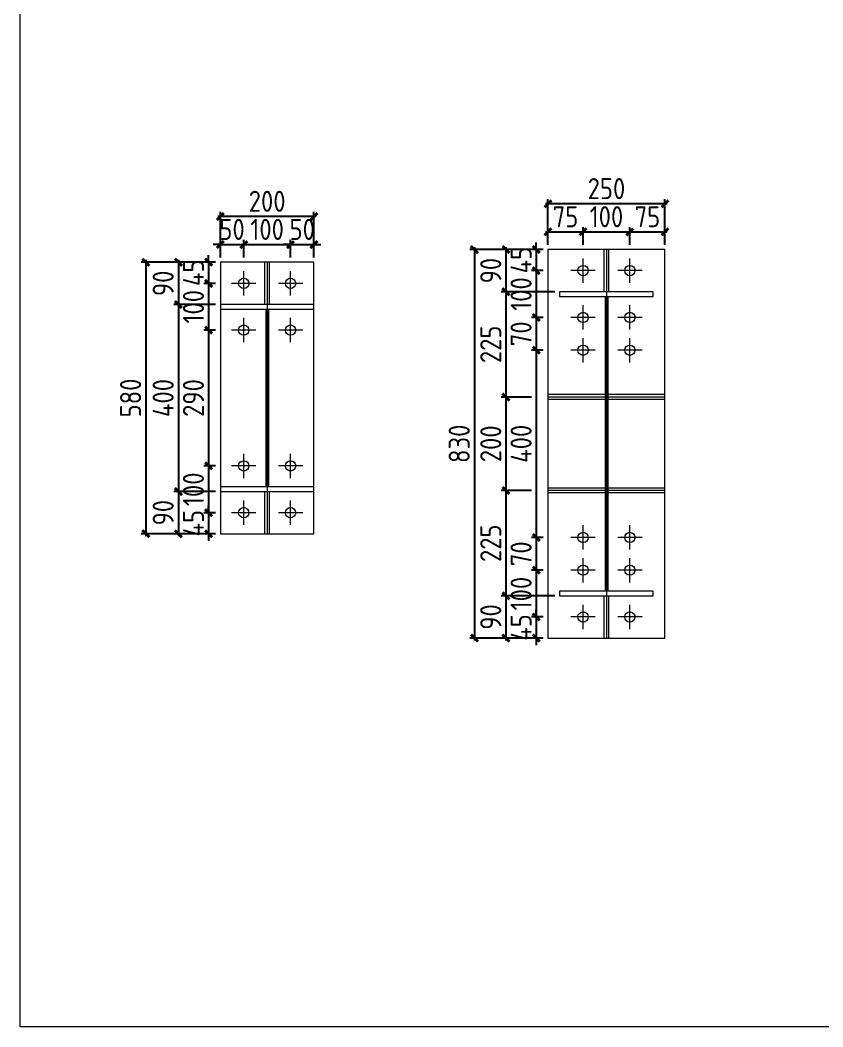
# Model space of a CAD drawing. Extents: x 485428 to 797698, y 56414 to 211814.
# Drawn here: x 733738 to 737168, y 113114 to 117416 of the extents above; entities that cross this region are included whole.
import ezdxf

# ---------------------------------------------------------------- set-up
doc = ezdxf.new("R2010")
doc.units = 0
doc.header["$LTSCALE"] = 1000
doc.header["$MEASUREMENT"] = 0
doc.styles.get("Standard").update_dxf_attribs({"font": 'gbenor.shx', "bigfont": 'gbcbig.shx'})
doc.dimstyles.get("Standard").update_dxf_attribs({"dimscale": 100, "dimtxt": 2, "dimasz": 0.4, "dimexe": 0.5, "dimexo": 1, "dimgap": 0.5, "dimtad": 1, "dimdec": 0, "dimzin": 0, "dimdsep": 46, "dimtxsty": 'Standard', "dimblk": 'ARCHTICK', "dimcen": 0.09, "dimadec": 0, "dimazin": 0, "dimtfac": 1, "dimtdec": 0, "dimtix": 1, "dimtmove": 2, "dimatfit": 3, "dimfxl": 1, "dimtolj": 1, "dimtzin": 0, "dimarcsym": 0})

# ---------------------------------------------------------------- blocks, each defined once
blk = doc.blocks.new('_ArchTick')
at = {"color": 0, "linetype": 'ByBlock', "const_width": 0.4}
blk.add_lwpolyline([(-0.5, -0.5), (0.5, 0.5)], dxfattribs=at)
blk = doc.blocks.new('*D2078')
at = {"color": 3, "lineweight": -2}
for p, q in [((734593.6, 116456.9), (734563.6, 116456.9)), ((734593.6, 116401.4), (734593.6, 116476.9)), ((734593.6, 116456.9), (734693.6, 116456.9)), ((734693.6, 116401.4), (734693.6, 116476.9)), ((734693.6, 116456.9), (734723.6, 116456.9))]:
    blk.add_line(p, q, dxfattribs=at)
at = {"layer": 'Defpoints', "color": 0}
for p in [(734693.6, 116456.9), (734593.6, 116381.4), (734693.6, 116381.4)]:
    blk.add_point(p, dxfattribs=at)
at = {"color": 3, "lineweight": -2, "xscale": 30, "yscale": 30, "zscale": 30}
blk.add_blockref('_ArchTick', (734593.6, 116456.9), dxfattribs=at)
at = {"color": 3, "lineweight": -2, "xscale": 30, "yscale": 30, "zscale": 30, "rotation": 180}
blk.add_blockref('_ArchTick', (734693.6, 116456.9), dxfattribs=at)
at = {"color": 0, "lineweight": 15, "insert": (734643.6, 116521.9), "char_height": 90, "attachment_point": 5}
blk.add_mtext('\\A1;50', dxfattribs=at)
blk = doc.blocks.new('*D2056')
at = {"color": 3, "lineweight": -2}
for p, q in [((734683.6, 116456.9), (734903.6, 116456.9)), ((734693.6, 116401.4), (734693.6, 116476.9)), ((734893.6, 116401.4), (734893.6, 116476.9))]:
    blk.add_line(p, q, dxfattribs=at)
at = {"layer": 'Defpoints', "color": 0}
for p in [(734893.6, 116456.9), (734693.6, 116381.4), (734893.6, 116381.4)]:
    blk.add_point(p, dxfattribs=at)
at = {"color": 3, "lineweight": -2, "xscale": 30, "yscale": 30, "zscale": 30, "rotation": 180}
blk.add_blockref('_ArchTick', (734693.6, 116456.9), dxfattribs=at)
at = {"color": 3, "lineweight": -2, "xscale": 30, "yscale": 30, "zscale": 30}
blk.add_blockref('_ArchTick', (734893.6, 116456.9), dxfattribs=at)
at = {"color": 0, "lineweight": 15, "insert": (734793.6, 116521.9), "char_height": 90, "attachment_point": 5}
blk.add_mtext('\\A1;100', dxfattribs=at)
blk = doc.blocks.new('*D2079')
at = {"color": 3, "lineweight": -2}
for p, q in [((734893.6, 116456.9), (734863.6, 116456.9)), ((734893.6, 116401.4), (734893.6, 116476.9)), ((734893.6, 116456.9), (734993.6, 116456.9)), ((734993.6, 116401.4), (734993.6, 116476.9)), ((734993.6, 116456.9), (735023.6, 116456.9))]:
    blk.add_line(p, q, dxfattribs=at)
at = {"layer": 'Defpoints', "color": 0}
for p in [(734993.6, 116456.9), (734893.6, 116381.4), (734993.6, 116381.4)]:
    blk.add_point(p, dxfattribs=at)
at = {"color": 3, "lineweight": -2, "xscale": 30, "yscale": 30, "zscale": 30}
blk.add_blockref('_ArchTick', (734893.6, 116456.9), dxfattribs=at)
at = {"color": 3, "lineweight": -2, "xscale": 30, "yscale": 30, "zscale": 30, "rotation": 180}
blk.add_blockref('_ArchTick', (734993.6, 116456.9), dxfattribs=at)
at = {"color": 0, "lineweight": 15, "insert": (734943.6, 116521.9), "char_height": 90, "attachment_point": 5}
blk.add_mtext('\\A1;50', dxfattribs=at)
blk = doc.blocks.new('*D2057')
at = {"color": 3, "lineweight": -2}
for p, q in [((734573.6, 116381.4), (734523.7, 116381.4)), ((734543.7, 116381.4), (734543.7, 116411.4)), ((734543.7, 116381.4), (734543.7, 116291.4)), ((734573.6, 116291.4), (734523.7, 116291.4)), ((734543.7, 116291.4), (734543.7, 116261.4))]:
    blk.add_line(p, q, dxfattribs=at)
at = {"layer": 'Defpoints', "color": 0}
for p in [(734593.6, 116381.4), (734543.7, 116291.4), (734593.6, 116291.4)]:
    blk.add_point(p, dxfattribs=at)
at = {"color": 3, "lineweight": -2, "xscale": 30, "yscale": 30, "zscale": 30}
for p, rotation in [((734543.7, 116381.4), 270), ((734543.7, 116291.4), 90)]:
    blk.add_blockref('_ArchTick', p, dxfattribs=dict(at, rotation=rotation))
at = {"color": 0, "lineweight": 15, "insert": (734478.7, 116336.4), "char_height": 90, "attachment_point": 5, "rotation": 90}
blk.add_mtext('\\A1;45', dxfattribs=at)
blk = doc.blocks.new('*D2058')
at = {"color": 3, "lineweight": -2}
for p, q in [((734573.6, 116291.4), (734523.7, 116291.4)), ((734543.7, 116301.4), (734543.7, 116081.4)), ((734573.6, 116091.4), (734523.7, 116091.4))]:
    blk.add_line(p, q, dxfattribs=at)
at = {"layer": 'Defpoints', "color": 0}
for p in [(734593.6, 116291.4), (734543.7, 116091.4), (734593.6, 116091.4)]:
    blk.add_point(p, dxfattribs=at)
at = {"color": 3, "lineweight": -2, "xscale": 30, "yscale": 30, "zscale": 30}
for p, rotation in [((734543.7, 116291.4), 90), ((734543.7, 116091.4), 270)]:
    blk.add_blockref('_ArchTick', p, dxfattribs=dict(at, rotation=rotation))
at = {"color": 0, "lineweight": 15, "insert": (734478.7, 116191.4), "char_height": 90, "attachment_point": 5, "rotation": 90}
blk.add_mtext('\\A1;100', dxfattribs=at)
blk = doc.blocks.new('*D2059')
at = {"color": 3, "lineweight": -2}
for p, q in [((734573.6, 116091.4), (734523.7, 116091.4)), ((734543.7, 116101.4), (734543.7, 115501.4)), ((734573.6, 115511.4), (734523.7, 115511.4))]:
    blk.add_line(p, q, dxfattribs=at)
at = {"layer": 'Defpoints', "color": 0}
for p in [(734593.6, 116091.4), (734543.7, 115511.4), (734593.6, 115511.4)]:
    blk.add_point(p, dxfattribs=at)
at = {"color": 3, "lineweight": -2, "xscale": 30, "yscale": 30, "zscale": 30}
for p, rotation in [((734543.7, 116091.4), 90), ((734543.7, 115511.4), 270)]:
    blk.add_blockref('_ArchTick', p, dxfattribs=dict(at, rotation=rotation))
at = {"color": 0, "lineweight": 15, "insert": (734478.7, 115801.4), "char_height": 90, "attachment_point": 5, "rotation": 90}
blk.add_mtext('\\A1;290', dxfattribs=at)
blk = doc.blocks.new('*D2060')
at = {"color": 3, "lineweight": -2}
for p, q in [((734573.6, 115511.4), (734523.7, 115511.4)), ((734543.7, 115521.4), (734543.7, 115301.4)), ((734573.6, 115311.4), (734523.7, 115311.4))]:
    blk.add_line(p, q, dxfattribs=at)
at = {"layer": 'Defpoints', "color": 0}
for p in [(734593.6, 115511.4), (734543.7, 115311.4), (734593.6, 115311.4)]:
    blk.add_point(p, dxfattribs=at)
at = {"color": 3, "lineweight": -2, "xscale": 30, "yscale": 30, "zscale": 30}
for p, rotation in [((734543.7, 115511.4), 90), ((734543.7, 115311.4), 270)]:
    blk.add_blockref('_ArchTick', p, dxfattribs=dict(at, rotation=rotation))
at = {"color": 0, "lineweight": 15, "insert": (734478.7, 115411.4), "char_height": 90, "attachment_point": 5, "rotation": 90}
blk.add_mtext('\\A1;100', dxfattribs=at)
blk = doc.blocks.new('*D2061')
at = {"color": 3, "lineweight": -2}
for p, q in [((734543.7, 115311.4), (734543.7, 115341.4)), ((734573.6, 115311.4), (734523.7, 115311.4)), ((734543.7, 115311.4), (734543.7, 115221.4)), ((734573.6, 115221.4), (734523.7, 115221.4)), ((734543.7, 115221.4), (734543.7, 115191.4))]:
    blk.add_line(p, q, dxfattribs=at)
at = {"layer": 'Defpoints', "color": 0}
for p in [(734593.6, 115311.4), (734543.7, 115221.4), (734593.6, 115221.4)]:
    blk.add_point(p, dxfattribs=at)
at = {"color": 3, "lineweight": -2, "xscale": 30, "yscale": 30, "zscale": 30}
for p, rotation in [((734543.7, 115311.4), 270), ((734543.7, 115221.4), 90)]:
    blk.add_blockref('_ArchTick', p, dxfattribs=dict(at, rotation=rotation))
at = {"color": 0, "lineweight": 15, "insert": (734478.7, 115266.4), "char_height": 90, "attachment_point": 5, "rotation": 90}
blk.add_mtext('\\A1;45', dxfattribs=at)
blk = doc.blocks.new('*D2080')
at = {"color": 3, "lineweight": -2}
for p, q in [((734573.6, 116381.4), (734394.3, 116381.4)), ((734414.3, 116391.4), (734414.3, 116191.4)), ((734573.6, 116201.4), (734394.3, 116201.4))]:
    blk.add_line(p, q, dxfattribs=at)
at = {"layer": 'Defpoints', "color": 0}
for p in [(734593.6, 116381.4), (734414.3, 116201.4), (734593.6, 116201.4)]:
    blk.add_point(p, dxfattribs=at)
at = {"color": 3, "lineweight": -2, "xscale": 30, "yscale": 30, "zscale": 30}
for p, rotation in [((734414.3, 116381.4), 90), ((734414.3, 116201.4), 270)]:
    blk.add_blockref('_ArchTick', p, dxfattribs=dict(at, rotation=rotation))
at = {"color": 0, "lineweight": 15, "insert": (734349.3, 116291.4), "char_height": 90, "attachment_point": 5, "rotation": 90}
blk.add_mtext('\\A1;90', dxfattribs=at)
blk = doc.blocks.new('*D2081')
at = {"color": 3, "lineweight": -2}
for p, q in [((734573.6, 116201.4), (734394.3, 116201.4)), ((734414.3, 116211.4), (734414.3, 115391.4)), ((734573.6, 115401.4), (734394.3, 115401.4))]:
    blk.add_line(p, q, dxfattribs=at)
at = {"layer": 'Defpoints', "color": 0}
for p in [(734593.6, 116201.4), (734414.3, 115401.4), (734593.6, 115401.4)]:
    blk.add_point(p, dxfattribs=at)
at = {"color": 3, "lineweight": -2, "xscale": 30, "yscale": 30, "zscale": 30}
for p, rotation in [((734414.3, 116201.4), 90), ((734414.3, 115401.4), 270)]:
    blk.add_blockref('_ArchTick', p, dxfattribs=dict(at, rotation=rotation))
at = {"color": 0, "lineweight": 15, "insert": (734349.3, 115801.4), "char_height": 90, "attachment_point": 5, "rotation": 90}
blk.add_mtext('\\A1;400', dxfattribs=at)
blk = doc.blocks.new('*D2082')
at = {"color": 3, "lineweight": -2}
for p, q in [((734573.6, 115401.4), (734394.3, 115401.4)), ((734414.3, 115411.4), (734414.3, 115211.4)), ((734573.6, 115221.4), (734394.3, 115221.4))]:
    blk.add_line(p, q, dxfattribs=at)
at = {"layer": 'Defpoints', "color": 0}
for p in [(734593.6, 115401.4), (734414.3, 115221.4), (734593.6, 115221.4)]:
    blk.add_point(p, dxfattribs=at)
at = {"color": 3, "lineweight": -2, "xscale": 30, "yscale": 30, "zscale": 30}
for p, rotation in [((734414.3, 115401.4), 90), ((734414.3, 115221.4), 270)]:
    blk.add_blockref('_ArchTick', p, dxfattribs=dict(at, rotation=rotation))
at = {"color": 0, "lineweight": 15, "insert": (734349.3, 115311.4), "char_height": 90, "attachment_point": 5, "rotation": 90}
blk.add_mtext('\\A1;90', dxfattribs=at)
blk = doc.blocks.new('*D2083')
at = {"color": 3, "lineweight": -2}
for p, q in [((734573.6, 116381.4), (734255.1, 116381.4)), ((734275.1, 116391.4), (734275.1, 115211.4)), ((734573.6, 115221.4), (734255.1, 115221.4))]:
    blk.add_line(p, q, dxfattribs=at)
at = {"layer": 'Defpoints', "color": 0}
for p in [(734593.6, 116381.4), (734275.1, 115221.4), (734593.6, 115221.4)]:
    blk.add_point(p, dxfattribs=at)
at = {"color": 3, "lineweight": -2, "xscale": 30, "yscale": 30, "zscale": 30}
for p, rotation in [((734275.1, 116381.4), 90), ((734275.1, 115221.4), 270)]:
    blk.add_blockref('_ArchTick', p, dxfattribs=dict(at, rotation=rotation))
at = {"color": 0, "lineweight": 15, "insert": (734210.1, 115801.4), "char_height": 90, "attachment_point": 5, "rotation": 90}
blk.add_mtext('\\A1;580', dxfattribs=at)
blk = doc.blocks.new('*D2084')
at = {"color": 3, "lineweight": -2}
for p, q in [((734593.6, 116401.4), (734593.6, 116597)), ((734993.6, 116401.4), (734993.6, 116597)), ((735003.6, 116577), (734583.6, 116577))]:
    blk.add_line(p, q, dxfattribs=at)
at = {"layer": 'Defpoints', "color": 0}
for p in [(734593.6, 116577), (734593.6, 116381.4), (734993.6, 116381.4)]:
    blk.add_point(p, dxfattribs=at)
at = {"color": 3, "lineweight": -2, "xscale": 30, "yscale": 30, "zscale": 30, "rotation": 180}
blk.add_blockref('_ArchTick', (734593.6, 116577), dxfattribs=at)
at = {"color": 3, "lineweight": -2, "xscale": 30, "yscale": 30, "zscale": 30}
blk.add_blockref('_ArchTick', (734993.6, 116577), dxfattribs=at)
at = {"color": 0, "lineweight": 15, "insert": (734793.6, 116642), "char_height": 90, "attachment_point": 5}
blk.add_mtext('\\A1;200', dxfattribs=at)
blk = doc.blocks.new('*D2085')
at = {"color": 3, "lineweight": -2}
for p, q in [((735983.6, 116511.2), (736153.6, 116511.2)), ((735993.6, 116455.7), (735993.6, 116531.2)), ((736143.6, 116455.7), (736143.6, 116531.2))]:
    blk.add_line(p, q, dxfattribs=at)
at = {"layer": 'Defpoints', "color": 0}
for p in [(736143.6, 116511.2), (735993.6, 116435.7), (736143.6, 116435.7)]:
    blk.add_point(p, dxfattribs=at)
at = {"color": 3, "lineweight": -2, "xscale": 30, "yscale": 30, "zscale": 30, "rotation": 180}
blk.add_blockref('_ArchTick', (735993.6, 116511.2), dxfattribs=at)
at = {"color": 3, "lineweight": -2, "xscale": 30, "yscale": 30, "zscale": 30}
blk.add_blockref('_ArchTick', (736143.6, 116511.2), dxfattribs=at)
at = {"color": 0, "lineweight": 15, "insert": (736068.6, 116576.2), "char_height": 90, "attachment_point": 5}
blk.add_mtext('\\A1;75', dxfattribs=at)
blk = doc.blocks.new('*D2062')
at = {"color": 3, "lineweight": -2}
for p, q in [((736133.6, 116511.2), (736353.6, 116511.2)), ((736143.6, 116455.7), (736143.6, 116531.2)), ((736343.6, 116455.7), (736343.6, 116531.2))]:
    blk.add_line(p, q, dxfattribs=at)
at = {"layer": 'Defpoints', "color": 0}
for p in [(736343.6, 116511.2), (736143.6, 116435.7), (736343.6, 116435.7)]:
    blk.add_point(p, dxfattribs=at)
at = {"color": 3, "lineweight": -2, "xscale": 30, "yscale": 30, "zscale": 30, "rotation": 180}
blk.add_blockref('_ArchTick', (736143.6, 116511.2), dxfattribs=at)
at = {"color": 3, "lineweight": -2, "xscale": 30, "yscale": 30, "zscale": 30}
blk.add_blockref('_ArchTick', (736343.6, 116511.2), dxfattribs=at)
at = {"color": 0, "lineweight": 15, "insert": (736243.6, 116576.2), "char_height": 90, "attachment_point": 5}
blk.add_mtext('\\A1;100', dxfattribs=at)
blk = doc.blocks.new('*D2086')
at = {"color": 3, "lineweight": -2}
for p, q in [((736333.6, 116511.2), (736503.6, 116511.2)), ((736343.6, 116455.7), (736343.6, 116531.2)), ((736493.6, 116455.7), (736493.6, 116531.2))]:
    blk.add_line(p, q, dxfattribs=at)
at = {"layer": 'Defpoints', "color": 0}
for p in [(736493.6, 116511.2), (736343.6, 116435.7), (736493.6, 116435.7)]:
    blk.add_point(p, dxfattribs=at)
at = {"color": 3, "lineweight": -2, "xscale": 30, "yscale": 30, "zscale": 30, "rotation": 180}
blk.add_blockref('_ArchTick', (736343.6, 116511.2), dxfattribs=at)
at = {"color": 3, "lineweight": -2, "xscale": 30, "yscale": 30, "zscale": 30}
blk.add_blockref('_ArchTick', (736493.6, 116511.2), dxfattribs=at)
at = {"color": 0, "lineweight": 15, "insert": (736418.6, 116576.2), "char_height": 90, "attachment_point": 5}
blk.add_mtext('\\A1;75', dxfattribs=at)
blk = doc.blocks.new('*D2063')
at = {"color": 3, "lineweight": -2}
for p, q in [((735943.7, 116435.7), (735943.7, 116465.7)), ((735973.6, 116435.7), (735923.7, 116435.7)), ((735943.7, 116435.7), (735943.7, 116345.7)), ((735973.6, 116345.7), (735923.7, 116345.7)), ((735943.7, 116345.7), (735943.7, 116315.7))]:
    blk.add_line(p, q, dxfattribs=at)
at = {"layer": 'Defpoints', "color": 0}
for p in [(735993.6, 116435.7), (735943.7, 116345.7), (735993.6, 116345.7)]:
    blk.add_point(p, dxfattribs=at)
at = {"color": 3, "lineweight": -2, "xscale": 30, "yscale": 30, "zscale": 30}
for p, rotation in [((735943.7, 116435.7), 270), ((735943.7, 116345.7), 90)]:
    blk.add_blockref('_ArchTick', p, dxfattribs=dict(at, rotation=rotation))
at = {"color": 0, "lineweight": 15, "insert": (735878.7, 116390.7), "char_height": 90, "attachment_point": 5, "rotation": 90}
blk.add_mtext('\\A1;45', dxfattribs=at)
blk = doc.blocks.new('*D2064')
at = {"color": 3, "lineweight": -2}
for p, q in [((735973.6, 116345.7), (735923.7, 116345.7)), ((735943.7, 116355.7), (735943.7, 116135.7)), ((735973.6, 116145.7), (735923.7, 116145.7))]:
    blk.add_line(p, q, dxfattribs=at)
at = {"layer": 'Defpoints', "color": 0}
for p in [(735993.6, 116345.7), (735943.7, 116145.7), (735993.6, 116145.7)]:
    blk.add_point(p, dxfattribs=at)
at = {"color": 3, "lineweight": -2, "xscale": 30, "yscale": 30, "zscale": 30}
for p, rotation in [((735943.7, 116345.7), 90), ((735943.7, 116145.7), 270)]:
    blk.add_blockref('_ArchTick', p, dxfattribs=dict(at, rotation=rotation))
at = {"color": 0, "lineweight": 15, "insert": (735878.7, 116245.7), "char_height": 90, "attachment_point": 5, "rotation": 90}
blk.add_mtext('\\A1;100', dxfattribs=at)
blk = doc.blocks.new('*D2065')
at = {"color": 3, "lineweight": -2}
for p, q in [((735943.7, 116155.7), (735943.7, 115995.7)), ((735973.6, 116145.7), (735923.7, 116145.7)), ((735973.6, 116005.7), (735923.7, 116005.7))]:
    blk.add_line(p, q, dxfattribs=at)
at = {"layer": 'Defpoints', "color": 0}
for p in [(735993.6, 116145.7), (735943.7, 116005.7), (735993.6, 116005.7)]:
    blk.add_point(p, dxfattribs=at)
at = {"color": 3, "lineweight": -2, "xscale": 30, "yscale": 30, "zscale": 30}
for p, rotation in [((735943.7, 116145.7), 90), ((735943.7, 116005.7), 270)]:
    blk.add_blockref('_ArchTick', p, dxfattribs=dict(at, rotation=rotation))
at = {"color": 0, "lineweight": 15, "insert": (735878.7, 116075.7), "char_height": 90, "attachment_point": 5, "rotation": 90}
blk.add_mtext('\\A1;70', dxfattribs=at)
blk = doc.blocks.new('*D2066')
at = {"color": 3, "lineweight": -2}
for p, q in [((735973.6, 116005.7), (735923.7, 116005.7)), ((735943.7, 116015.7), (735943.7, 115195.7)), ((735973.6, 115205.7), (735923.7, 115205.7))]:
    blk.add_line(p, q, dxfattribs=at)
at = {"layer": 'Defpoints', "color": 0}
for p in [(735993.6, 116005.7), (735943.7, 115205.7), (735993.6, 115205.7)]:
    blk.add_point(p, dxfattribs=at)
at = {"color": 3, "lineweight": -2, "xscale": 30, "yscale": 30, "zscale": 30}
for p, rotation in [((735943.7, 116005.7), 90), ((735943.7, 115205.7), 270)]:
    blk.add_blockref('_ArchTick', p, dxfattribs=dict(at, rotation=rotation))
at = {"color": 0, "lineweight": 15, "insert": (735878.7, 115605.7), "char_height": 90, "attachment_point": 5, "rotation": 90}
blk.add_mtext('\\A1;400', dxfattribs=at)
blk = doc.blocks.new('*D2067')
at = {"color": 3, "lineweight": -2}
for p, q in [((735943.7, 115215.7), (735943.7, 115055.7)), ((735973.6, 115205.7), (735923.7, 115205.7)), ((735973.6, 115065.7), (735923.7, 115065.7))]:
    blk.add_line(p, q, dxfattribs=at)
at = {"layer": 'Defpoints', "color": 0}
for p in [(735993.6, 115205.7), (735943.7, 115065.7), (735993.6, 115065.7)]:
    blk.add_point(p, dxfattribs=at)
at = {"color": 3, "lineweight": -2, "xscale": 30, "yscale": 30, "zscale": 30}
for p, rotation in [((735943.7, 115205.7), 90), ((735943.7, 115065.7), 270)]:
    blk.add_blockref('_ArchTick', p, dxfattribs=dict(at, rotation=rotation))
at = {"color": 0, "lineweight": 15, "insert": (735878.7, 115135.7), "char_height": 90, "attachment_point": 5, "rotation": 90}
blk.add_mtext('\\A1;70', dxfattribs=at)
blk = doc.blocks.new('*D2068')
at = {"color": 3, "lineweight": -2}
for p, q in [((735973.6, 115065.7), (735923.7, 115065.7)), ((735943.7, 115075.7), (735943.7, 114855.7)), ((735973.6, 114865.7), (735923.7, 114865.7))]:
    blk.add_line(p, q, dxfattribs=at)
at = {"layer": 'Defpoints', "color": 0}
for p in [(735993.6, 115065.7), (735943.7, 114865.7), (735993.6, 114865.7)]:
    blk.add_point(p, dxfattribs=at)
at = {"color": 3, "lineweight": -2, "xscale": 30, "yscale": 30, "zscale": 30}
for p, rotation in [((735943.7, 115065.7), 90), ((735943.7, 114865.7), 270)]:
    blk.add_blockref('_ArchTick', p, dxfattribs=dict(at, rotation=rotation))
at = {"color": 0, "lineweight": 15, "insert": (735878.7, 114965.7), "char_height": 90, "attachment_point": 5, "rotation": 90}
blk.add_mtext('\\A1;100', dxfattribs=at)
blk = doc.blocks.new('*D2087')
at = {"color": 3, "lineweight": -2}
for p, q in [((735973.6, 114865.7), (735923.7, 114865.7)), ((735943.7, 114865.7), (735943.7, 114895.7)), ((735943.7, 114865.7), (735943.7, 114775.7)), ((735973.6, 114775.7), (735923.7, 114775.7)), ((735943.7, 114775.7), (735943.7, 114745.7))]:
    blk.add_line(p, q, dxfattribs=at)
at = {"layer": 'Defpoints', "color": 0}
for p in [(735993.6, 114865.7), (735943.7, 114775.7), (735993.6, 114775.7)]:
    blk.add_point(p, dxfattribs=at)
at = {"color": 3, "lineweight": -2, "xscale": 30, "yscale": 30, "zscale": 30}
for p, rotation in [((735943.7, 114865.7), 270), ((735943.7, 114775.7), 90)]:
    blk.add_blockref('_ArchTick', p, dxfattribs=dict(at, rotation=rotation))
at = {"color": 0, "lineweight": 15, "insert": (735878.7, 114820.7), "char_height": 90, "attachment_point": 5, "rotation": 90}
blk.add_mtext('\\A1;45', dxfattribs=at)
blk = doc.blocks.new('*D2088')
at = {"color": 3, "lineweight": -2}
for p, q in [((735973.6, 116435.7), (735794.2, 116435.7)), ((735814.2, 116445.7), (735814.2, 116245.7)), ((736023.6, 116255.7), (735794.2, 116255.7))]:
    blk.add_line(p, q, dxfattribs=at)
at = {"layer": 'Defpoints', "color": 0}
for p in [(735993.6, 116435.7), (735814.2, 116255.7), (736043.6, 116255.7)]:
    blk.add_point(p, dxfattribs=at)
at = {"color": 3, "lineweight": -2, "xscale": 30, "yscale": 30, "zscale": 30}
for p, rotation in [((735814.2, 116435.7), 90), ((735814.2, 116255.7), 270)]:
    blk.add_blockref('_ArchTick', p, dxfattribs=dict(at, rotation=rotation))
at = {"color": 0, "lineweight": 15, "insert": (735749.2, 116345.7), "char_height": 90, "attachment_point": 5, "rotation": 90}
blk.add_mtext('\\A1;90', dxfattribs=at)
blk = doc.blocks.new('*D2089')
at = {"color": 3, "lineweight": -2}
for p, q in [((736023.6, 116255.7), (735794.2, 116255.7)), ((735814.2, 116265.7), (735814.2, 115795.7)), ((735923.7, 115805.7), (735794.2, 115805.7))]:
    blk.add_line(p, q, dxfattribs=at)
at = {"layer": 'Defpoints', "color": 0}
for p in [(736043.6, 116255.7), (735814.2, 115805.7), (735943.7, 115805.7)]:
    blk.add_point(p, dxfattribs=at)
at = {"color": 3, "lineweight": -2, "xscale": 30, "yscale": 30, "zscale": 30}
for p, rotation in [((735814.2, 116255.7), 90), ((735814.2, 115805.7), 270)]:
    blk.add_blockref('_ArchTick', p, dxfattribs=dict(at, rotation=rotation))
at = {"color": 0, "lineweight": 15, "insert": (735749.2, 116030.7), "char_height": 90, "attachment_point": 5, "rotation": 90}
blk.add_mtext('\\A1;225', dxfattribs=at)
blk = doc.blocks.new('*D2069')
at = {"color": 3, "lineweight": -2}
for p, q in [((735814.2, 115815.7), (735814.2, 115395.7)), ((735923.7, 115805.7), (735794.2, 115805.7)), ((735923.7, 115405.7), (735794.2, 115405.7))]:
    blk.add_line(p, q, dxfattribs=at)
at = {"layer": 'Defpoints', "color": 0}
for p in [(735943.7, 115805.7), (735814.2, 115405.7), (735943.7, 115405.7)]:
    blk.add_point(p, dxfattribs=at)
at = {"color": 3, "lineweight": -2, "xscale": 30, "yscale": 30, "zscale": 30}
for p, rotation in [((735814.2, 115805.7), 90), ((735814.2, 115405.7), 270)]:
    blk.add_blockref('_ArchTick', p, dxfattribs=dict(at, rotation=rotation))
at = {"color": 0, "lineweight": 15, "insert": (735749.2, 115605.7), "char_height": 90, "attachment_point": 5, "rotation": 90}
blk.add_mtext('\\A1;200', dxfattribs=at)
blk = doc.blocks.new('*D2090')
at = {"color": 3, "lineweight": -2}
for p, q in [((735923.7, 115405.7), (735794.2, 115405.7)), ((735814.2, 115415.7), (735814.2, 114945.7)), ((736023.6, 114955.7), (735794.2, 114955.7))]:
    blk.add_line(p, q, dxfattribs=at)
at = {"layer": 'Defpoints', "color": 0}
for p in [(735943.7, 115405.7), (735814.2, 114955.7), (736043.6, 114955.7)]:
    blk.add_point(p, dxfattribs=at)
at = {"color": 3, "lineweight": -2, "xscale": 30, "yscale": 30, "zscale": 30}
for p, rotation in [((735814.2, 115405.7), 90), ((735814.2, 114955.7), 270)]:
    blk.add_blockref('_ArchTick', p, dxfattribs=dict(at, rotation=rotation))
at = {"color": 0, "lineweight": 15, "insert": (735749.2, 115180.7), "char_height": 90, "attachment_point": 5, "rotation": 90}
blk.add_mtext('\\A1;225', dxfattribs=at)
blk = doc.blocks.new('*D2091')
at = {"color": 3, "lineweight": -2}
for p, q in [((736023.6, 114955.7), (735794.2, 114955.7)), ((735814.2, 114965.7), (735814.2, 114765.7)), ((735973.6, 114775.7), (735794.2, 114775.7))]:
    blk.add_line(p, q, dxfattribs=at)
at = {"layer": 'Defpoints', "color": 0}
for p in [(736043.6, 114955.7), (735814.2, 114775.7), (735993.6, 114775.7)]:
    blk.add_point(p, dxfattribs=at)
at = {"color": 3, "lineweight": -2, "xscale": 30, "yscale": 30, "zscale": 30}
for p, rotation in [((735814.2, 114955.7), 90), ((735814.2, 114775.7), 270)]:
    blk.add_blockref('_ArchTick', p, dxfattribs=dict(at, rotation=rotation))
at = {"color": 0, "lineweight": 15, "insert": (735749.2, 114865.7), "char_height": 90, "attachment_point": 5, "rotation": 90}
blk.add_mtext('\\A1;90', dxfattribs=at)
blk = doc.blocks.new('*D2092')
at = {"color": 3, "lineweight": -2}
for p, q in [((735973.6, 116435.7), (735659.4, 116435.7)), ((735679.4, 116445.7), (735679.4, 114765.7)), ((735973.6, 114775.7), (735659.4, 114775.7))]:
    blk.add_line(p, q, dxfattribs=at)
at = {"layer": 'Defpoints', "color": 0}
for p in [(735993.6, 116435.7), (735679.4, 114775.7), (735993.6, 114775.7)]:
    blk.add_point(p, dxfattribs=at)
at = {"color": 3, "lineweight": -2, "xscale": 30, "yscale": 30, "zscale": 30}
for p, rotation in [((735679.4, 116435.7), 90), ((735679.4, 114775.7), 270)]:
    blk.add_blockref('_ArchTick', p, dxfattribs=dict(at, rotation=rotation))
at = {"color": 0, "lineweight": 15, "insert": (735614.4, 115605.7), "char_height": 90, "attachment_point": 5, "rotation": 90}
blk.add_mtext('\\A1;830', dxfattribs=at)
blk = doc.blocks.new('*D2093')
at = {"color": 3, "lineweight": -2}
for p, q in [((736503.6, 116631.2), (735983.6, 116631.2)), ((735993.6, 116455.7), (735993.6, 116651.2)), ((736493.6, 116455.7), (736493.6, 116651.2))]:
    blk.add_line(p, q, dxfattribs=at)
at = {"layer": 'Defpoints', "color": 0}
for p in [(735993.6, 116631.2), (735993.6, 116435.7), (736493.6, 116435.7)]:
    blk.add_point(p, dxfattribs=at)
at = {"color": 3, "lineweight": -2, "xscale": 30, "yscale": 30, "zscale": 30, "rotation": 180}
blk.add_blockref('_ArchTick', (735993.6, 116631.2), dxfattribs=at)
at = {"color": 3, "lineweight": -2, "xscale": 30, "yscale": 30, "zscale": 30}
blk.add_blockref('_ArchTick', (736493.6, 116631.2), dxfattribs=at)
at = {"color": 0, "lineweight": 15, "insert": (736243.6, 116696.2), "char_height": 90, "attachment_point": 5}
blk.add_mtext('\\A1;250', dxfattribs=at)

msp = doc.modelspace()

# ---------------------------------------------------------------- linework, layer by layer
at = {"lineweight": 15}
for p, q in [((735993.6, 116435.7), (735993.6, 114775.7)), ((736493.6, 116435.7), (735993.6, 116435.7)), ((736493.6, 114775.7), (736493.6, 116435.7)), ((734593.6, 116381.4), (734593.6, 115221.4)), ((734993.6, 116381.4), (734593.6, 116381.4)), ((734993.6, 115221.4), (734993.6, 116381.4)), ((736143.6, 116293.7), (736143.6, 116397.7)), ((736343.6, 116293.7), (736343.6, 116397.7)), ((734693.6, 116239.4), (734693.6, 116343.4)), ((734893.6, 116239.4), (734893.6, 116343.4)), ((736195.6, 116345.7), (736091.6, 116345.7)), ((736395.6, 116345.7), (736291.6, 116345.7)), ((734745.6, 116291.4), (734641.6, 116291.4)), ((734945.6, 116291.4), (734841.6, 116291.4)), ((736143.6, 116093.7), (736143.6, 116197.7)), ((736343.6, 116093.7), (736343.6, 116197.7)), ((734693.6, 116039.4), (734693.6, 116143.4)), ((734893.6, 116039.4), (734893.6, 116143.4)), ((736195.6, 116145.7), (736091.6, 116145.7)), ((736395.6, 116145.7), (736291.6, 116145.7)), ((734745.6, 116091.4), (734641.6, 116091.4)), ((734945.6, 116091.4), (734841.6, 116091.4)), ((736143.6, 115953.7), (736143.6, 116057.7)), ((736343.6, 115953.7), (736343.6, 116057.7)), ((736195.6, 116005.7), (736091.6, 116005.7)), ((736395.6, 116005.7), (736291.6, 116005.7)), ((734693.6, 115459.4), (734693.6, 115563.4)), ((734893.6, 115459.4), (734893.6, 115563.4)), ((734745.6, 115511.4), (734641.6, 115511.4)), ((734945.6, 115511.4), (734841.6, 115511.4)), ((734693.6, 115259.4), (734693.6, 115363.4)), ((734893.6, 115259.4), (734893.6, 115363.4)), ((734745.6, 115311.4), (734641.6, 115311.4)), ((734945.6, 115311.4), (734841.6, 115311.4)), ((736143.6, 115153.7), (736143.6, 115257.7)), ((736343.6, 115153.7), (736343.6, 115257.7)), ((734593.6, 115221.4), (734993.6, 115221.4)), ((736195.6, 115205.7), (736091.6, 115205.7)), ((736395.6, 115205.7), (736291.6, 115205.7)), ((736143.6, 115013.7), (736143.6, 115117.7)), ((736343.6, 115013.7), (736343.6, 115117.7)), ((736195.6, 115065.7), (736091.6, 115065.7)), ((736395.6, 115065.7), (736291.6, 115065.7)), ((736143.6, 114813.7), (736143.6, 114917.7)), ((736343.6, 114813.7), (736343.6, 114917.7)), ((736195.6, 114865.7), (736091.6, 114865.7)), ((736395.6, 114865.7), (736291.6, 114865.7)), ((735993.6, 114775.7), (736493.6, 114775.7))]:
    msp.add_line(p, q, dxfattribs=at)
at = {"color": 2, "lineweight": 15}
for p, q in [((736233.6, 116255.7), (736233.6, 116435.7)), ((736253.6, 116255.7), (736253.6, 116435.7)), ((734783.6, 116201.4), (734783.6, 116381.4)), ((734803.6, 116201.4), (734803.6, 116381.4)), ((736237.6, 115815.7), (735993.6, 115815.7)), ((736493.6, 115815.7), (736249.6, 115815.7)), ((736237.6, 115795.7), (735993.6, 115795.7)), ((736493.6, 115795.7), (736249.6, 115795.7)), ((734783.6, 115221.4), (734783.6, 115401.4)), ((734803.6, 115221.4), (734803.6, 115401.4)), ((736237.6, 115415.7), (735993.6, 115415.7)), ((736237.6, 115395.7), (735993.6, 115395.7)), ((736493.6, 115415.7), (736249.6, 115415.7)), ((736493.6, 115395.7), (736249.6, 115395.7)), ((736233.6, 114775.7), (736233.6, 114955.7)), ((736253.6, 114775.7), (736253.6, 114955.7)), ((736233.6, 114775.7), (736253.6, 114775.7))]:
    msp.add_line(p, q, dxfattribs=at)
at = {"color": 1, "lineweight": 15}
for p, q in [((736243.6, 116435.7), (736243.6, 114775.7)), ((734793.6, 116381.4), (734793.6, 115221.4)), ((736237.6, 115805.7), (735993.6, 115805.7)), ((736493.6, 115805.7), (736249.6, 115805.7)), ((736237.6, 115405.7), (735993.6, 115405.7)), ((736493.6, 115405.7), (736249.6, 115405.7))]:
    msp.add_line(p, q, dxfattribs=at)
at = {"color": 4, "lineweight": 15}
for p, q in [((736243.6, 116255.7), (736043.6, 116255.7)), ((736043.6, 116255.7), (736043.6, 116235.7)), ((736443.6, 116255.7), (736243.6, 116255.7)), ((736443.6, 116235.7), (736443.6, 116255.7)), ((734793.6, 116201.4), (734593.6, 116201.4)), ((734593.6, 116201.4), (734593.6, 116181.4)), ((734993.6, 116201.4), (734793.6, 116201.4)), ((734993.6, 116181.4), (734993.6, 116201.4)), ((736043.6, 116235.7), (736443.6, 116235.7)), ((736237.6, 116235.7), (736237.6, 114975.7)), ((736249.6, 116235.7), (736249.6, 114975.7)), ((734593.6, 116181.4), (734993.6, 116181.4)), ((734787.6, 116181.4), (734787.6, 115421.4)), ((734799.6, 116181.4), (734799.6, 115421.4)), ((734993.6, 115421.4), (734593.6, 115421.4)), ((734593.6, 115421.4), (734593.6, 115401.4)), ((734593.6, 115401.4), (734793.6, 115401.4)), ((734793.6, 115401.4), (734993.6, 115401.4)), ((734993.6, 115401.4), (734993.6, 115421.4)), ((736443.6, 114975.7), (736043.6, 114975.7)), ((736043.6, 114975.7), (736043.6, 114955.7)), ((736043.6, 114955.7), (736243.6, 114955.7)), ((736243.6, 114955.7), (736443.6, 114955.7)), ((736443.6, 114955.7), (736443.6, 114975.7))]:
    msp.add_line(p, q, dxfattribs=at)
at = {"lineweight": 15}
msp.add_lwpolyline([(733738.1, 123614.2), (748588.1, 123614.2), (748588.1, 113114.2), (733738.1, 113114.2)], close=True, dxfattribs=at)
for centre in [(736143.6, 116345.7), (736343.6, 116345.7), (734693.6, 116291.4), (734893.6, 116291.4), (736143.6, 116145.7), (736343.6, 116145.7), (734693.6, 116091.4), (734893.6, 116091.4), (736143.6, 116005.7), (736343.6, 116005.7), (734693.6, 115511.4), (734893.6, 115511.4), (734693.6, 115311.4), (734893.6, 115311.4), (736143.6, 115205.7), (736343.6, 115205.7), (736143.6, 115065.7), (736343.6, 115065.7), (736143.6, 114865.7), (736343.6, 114865.7)]:
    msp.add_circle(centre, 22, dxfattribs=at)

# ---------------------------------------------------------------- dimensions: what is measured, and where the dimension line sits
for p1, p2, distance, picture, middle in [((736493.6, 116435.7), (735993.6, 116435.7), -195.6, '*D2093', (736243.6, 116696.2)), ((734993.6, 116381.4), (734593.6, 116381.4), -195.6, '*D2084', (734793.6, 116642)), ((735993.6, 116435.7), (735993.6, 114775.7), -314.2, '*D2092', (735614.4, 115605.7)), ((734593.6, 116381.4), (734593.6, 115221.4), -318.6, '*D2083', (734210.1, 115801.4))]:
    dim = msp.add_aligned_dim(p1=p1, p2=p2, distance=distance, dimstyle='Standard', override={"dimtxt": 0.9, "dimasz": 0.3, "dimexe": 0.2, "dimexo": 0.2, "dimgap": 0.2, "dimlfac": 0.5, "dimdle": 0.1, "dimclrd": 3, "dimclre": 3}, dxfattribs=at)
    dim.commit()
    dim.dimension.update_dxf_attribs({"geometry": picture, "text_midpoint": middle})
for base, p1, p2, picture, middle in [((736143.6, 116511.2), (735993.6, 116435.7), (736143.6, 116435.7), '*D2085', (736068.6, 116576.2)), ((736343.6, 116511.2), (736143.6, 116435.7), (736343.6, 116435.7), '*D2062', (736243.6, 116576.2)), ((736493.6, 116511.2), (736343.6, 116435.7), (736493.6, 116435.7), '*D2086', (736418.6, 116576.2)), ((734693.6, 116456.9), (734593.6, 116381.4), (734693.6, 116381.4), '*D2078', (734643.6, 116521.9)), ((734893.6, 116456.9), (734693.6, 116381.4), (734893.6, 116381.4), '*D2056', (734793.6, 116521.9)), ((734993.6, 116456.9), (734893.6, 116381.4), (734993.6, 116381.4), '*D2079', (734943.6, 116521.9))]:
    dim = msp.add_linear_dim(base=base, p1=p1, p2=p2, dimstyle='Standard', override={"dimtxt": 0.9, "dimasz": 0.3, "dimexe": 0.2, "dimexo": 0.2, "dimgap": 0.2, "dimlfac": 0.5, "dimdle": 0.1, "dimclrd": 3, "dimclre": 3}, dxfattribs=at)
    dim.commit()
    dim.dimension.update_dxf_attribs({"geometry": picture, "text_midpoint": middle})
for base, p1, p2, picture, middle in [((735943.7, 116345.7), (735993.6, 116435.7), (735993.6, 116345.7), '*D2063', (735878.7, 116390.7)), ((735814.2, 116255.7), (735993.6, 116435.7), (736043.6, 116255.7), '*D2088', (735749.2, 116345.7)), ((734414.3, 116201.4), (734593.6, 116381.4), (734593.6, 116201.4), '*D2080', (734349.3, 116291.4)), ((734543.7, 116291.4), (734593.6, 116381.4), (734593.6, 116291.4), '*D2057', (734478.7, 116336.4)), ((735943.7, 116145.7), (735993.6, 116345.7), (735993.6, 116145.7), '*D2064', (735878.7, 116245.7)), ((734543.7, 116091.4), (734593.6, 116291.4), (734593.6, 116091.4), '*D2058', (734478.7, 116191.4)), ((735814.2, 115805.7), (736043.6, 116255.7), (735943.7, 115805.7), '*D2089', (735749.2, 116030.7)), ((734414.3, 115401.4), (734593.6, 116201.4), (734593.6, 115401.4), '*D2081', (734349.3, 115801.4)), ((735943.7, 116005.7), (735993.6, 116145.7), (735993.6, 116005.7), '*D2065', (735878.7, 116075.7)), ((734543.7, 115511.4), (734593.6, 116091.4), (734593.6, 115511.4), '*D2059', (734478.7, 115801.4)), ((735943.7, 115205.7), (735993.6, 116005.7), (735993.6, 115205.7), '*D2066', (735878.7, 115605.7)), ((735814.2, 115405.7), (735943.7, 115805.7), (735943.7, 115405.7), '*D2069', (735749.2, 115605.7)), ((734543.7, 115311.4), (734593.6, 115511.4), (734593.6, 115311.4), '*D2060', (734478.7, 115411.4)), ((735814.2, 114955.7), (735943.7, 115405.7), (736043.6, 114955.7), '*D2090', (735749.2, 115180.7)), ((734414.3, 115221.4), (734593.6, 115401.4), (734593.6, 115221.4), '*D2082', (734349.3, 115311.4)), ((734543.7, 115221.4), (734593.6, 115311.4), (734593.6, 115221.4), '*D2061', (734478.7, 115266.4)), ((735943.7, 115065.7), (735993.6, 115205.7), (735993.6, 115065.7), '*D2067', (735878.7, 115135.7)), ((735943.7, 114865.7), (735993.6, 115065.7), (735993.6, 114865.7), '*D2068', (735878.7, 114965.7)), ((735814.2, 114775.7), (736043.6, 114955.7), (735993.6, 114775.7), '*D2091', (735749.2, 114865.7)), ((735943.7, 114775.7), (735993.6, 114865.7), (735993.6, 114775.7), '*D2087', (735878.7, 114820.7))]:
    dim = msp.add_linear_dim(base=base, p1=p1, p2=p2, angle=90, dimstyle='Standard', override={"dimtxt": 0.9, "dimasz": 0.3, "dimexe": 0.2, "dimexo": 0.2, "dimgap": 0.2, "dimlfac": 0.5, "dimdle": 0.1, "dimclrd": 3, "dimclre": 3}, dxfattribs=at)
    dim.commit()
    dim.dimension.update_dxf_attribs({"geometry": picture, "text_midpoint": middle})

doc.saveas('drawing.dxf')
